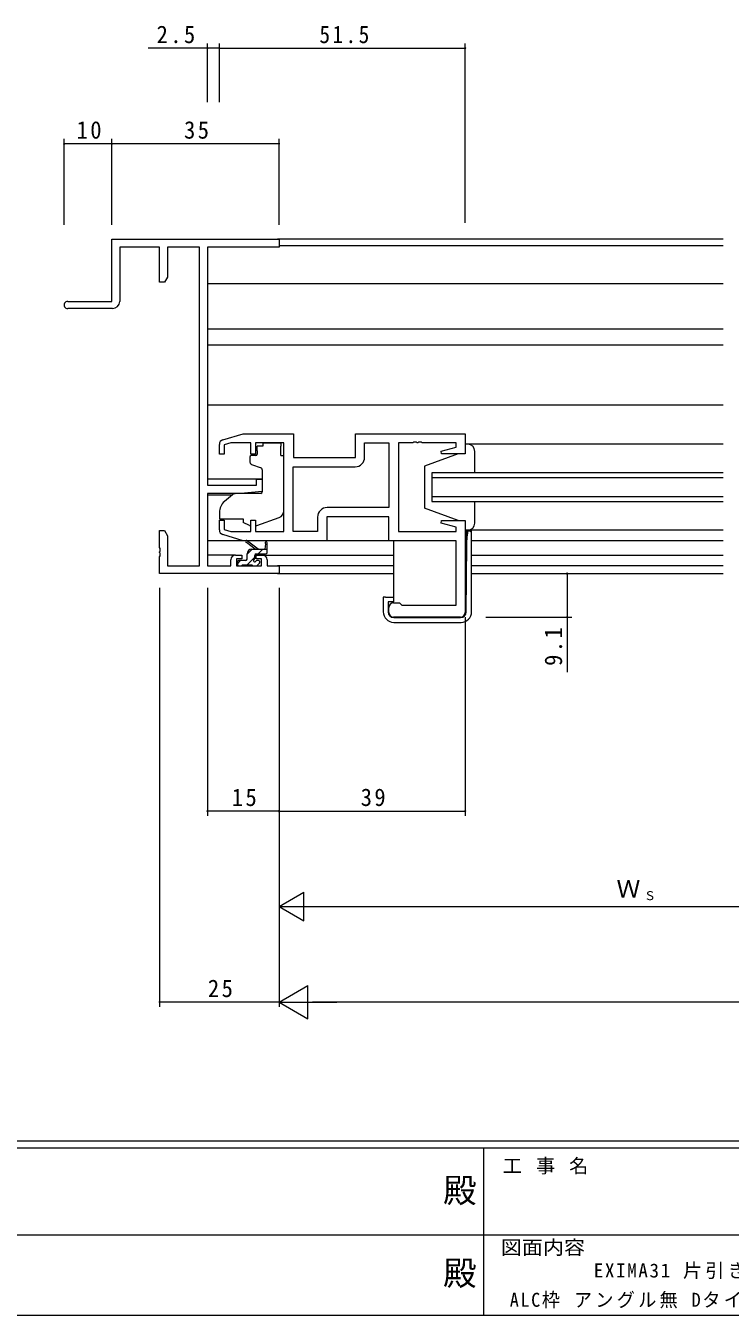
# Model space of a CAD drawing. Units: millimetres on the paper. Extents: x -420 to 373, y -297 to 267.
# Drawn here: x -128.6 to 19, y -297 to -27.1 of the extents above; entities that cross this region are included whole.
import ezdxf
from ezdxf.enums import TextEntityAlignment as Align

# ---------------------------------------------------------------- set-up
doc = ezdxf.new("R2010")
doc.units = ezdxf.units.MM
for name, color, linetype, lineweight in [('0-1_YKK_ZWAK', 7, 'Continuous', 9), ('0-3_YKK_12', 2, 'Continuous', 9), ('0-4_YKK_D', 6, 'Continuous', 9), ('0-6_YKK_13', 4, 'Continuous', 9), ('0-7_YKK_11', 7, 'Continuous', 9)]:
    doc.layers.add(name, color=color, linetype=linetype, lineweight=lineweight)
doc.layers.add('0-2_USER1', color=3, linetype='Continuous')
doc.styles.add('ＭＳ ゴシック', font='')
doc.styles.get('ＭＳ ゴシック').set_extended_font_data('MS Gothic')

msp = doc.modelspace()

# ---------------------------------------------------------------- linework, layer by layer
at = {"layer": '0-1_YKK_ZWAK'}
for p, q in [((352.3, -260.6), (-417.7, -260.6)), ((314.5, -262), (-417.7, -262)), ((-32.7, -262), (-32.7, -297)), ((-160.1, -280.199), (-31.3, -280.199)), ((-31.3, -280.199), (97.5, -280.199)), ((-417.7, -297), (314.5, -297))]:
    msp.add_line(p, q, dxfattribs=at)
at = {"layer": '0-3_YKK_12'}
for p, q in [((17.453, -71.765), (-75.847, -71.765)), ((17.453, -73.165), (-75.547, -73.165)), ((17.453, -81.065), (-90.547, -81.065)), ((17.453, -90.565), (-90.547, -90.565)), ((17.453, -93.965), (-90.547, -93.965)), ((17.453, -106.465), (-90.547, -106.465)), ((17.453, -114.665), (-36.547, -114.665)), ((-43.547, -120.665), (-43.547, -126.665)), ((17.453, -120.665), (-43.547, -120.665)), ((-79.047, -121.965), (-90.547, -121.965)), ((-43.547, -121.665), (17.453, -121.665)), ((-85.424, -125.365), (-90.547, -125.365)), ((17.453, -125.665), (-43.547, -125.665)), ((-43.547, -126.665), (17.453, -126.665)), ((-82.974, -134.865), (-90.547, -134.865)), ((-52.047, -134.865), (-66.047, -134.865)), ((17.453, -132.665), (-36.547, -132.665)), ((17.453, -134.865), (-35.212, -134.865)), ((-84.647, -137.865), (-90.547, -137.865)), ((-79.047, -137.865), (-51.512, -137.865)), ((-51.512, -140.135), (-75.847, -140.135)), ((-35.212, -137.865), (17.453, -137.865)), ((17.453, -140.135), (-35.212, -140.135)), ((-75.847, -141.765), (-51.512, -141.765)), ((-35.212, -141.765), (17.453, -141.765))]:
    msp.add_line(p, q, dxfattribs=at)
at = {"layer": '0-4_YKK_D'}
for p, q in [((-90.547, -43.042), (-90.547, -30.765)), ((-88.047, -43.042), (-88.047, -30.765)), ((-88.047, -43.042), (-88.047, -30.765)), ((-88.047, -31.765), (-36.547, -31.765)), ((-36.547, -68.355), (-36.547, -30.765)), ((-120.547, -68.765), (-120.547, -50.765)), ((-110.547, -68.765), (-110.547, -50.765)), ((-110.547, -68.765), (-110.547, -50.765)), ((-75.547, -68.765), (-75.547, -50.765)), ((-110.547, -51.765), (-120.547, -51.765)), ((-75.547, -51.765), (-110.547, -51.765)), ((-32.212, -141.765), (-14.212, -141.765)), ((-100.547, -144.765), (-100.547, -232.463)), ((-90.547, -144.765), (-90.547, -192.463)), ((-75.547, -144.765), (-75.547, -192.463)), ((-75.547, -144.765), (-75.547, -232.463)), ((-75.547, -144.765), (-75.547, -232.463)), ((-75.547, -144.765), (-75.547, -192.463)), ((-36.547, -150.865), (-36.547, -192.463)), ((-32.212, -150.865), (-14.212, -150.865)), ((-75.547, -191.463), (-90.547, -191.463)), ((-75.547, -191.463), (-36.547, -191.463)), ((-75.547, -194.463), (-75.547, -212.463)), ((-75.547, -211.463), (-70.351, -208.463)), ((-70.351, -214.463), (-70.351, -208.463)), ((-75.547, -211.463), (-70.351, -214.463)), ((-75.547, -211.463), (-65.155, -211.463)), ((-69.547, -211.463), (68.453, -211.463)), ((-75.547, -231.463), (-69.485, -227.963)), ((-69.485, -234.963), (-69.485, -227.963)), ((-75.547, -231.463), (-100.547, -231.463)), ((-75.547, -231.463), (-69.485, -234.963)), ((-75.547, -231.463), (-63.423, -231.463)), ((257.453, -231.463), (-68.547, -231.463))]:
    msp.add_line(p, q, dxfattribs=at)
for points in [[(-88.047, -31.765), (-90.547, -31.765), (-102.946, -31.765)], [(-15.212, -141.765), (-15.212, -150.865), (-15.212, -162.386)]]:
    msp.add_lwpolyline(points, dxfattribs=at)
for centre, start, end in [((-90.547, -31.765), 0, 180), ((-90.547, -31.765), 180, 0), ((-88.047, -31.765), 0, 180), ((-88.047, -31.765), 0, 180), ((-88.047, -31.765), 180, 0), ((-88.047, -31.765), 180, 0), ((-36.547, -31.765), 0, 180), ((-36.547, -31.765), 180, 0), ((-120.547, -51.765), 0, 180), ((-120.547, -51.765), 180, 0), ((-110.547, -51.765), 0, 180), ((-110.547, -51.765), 0, 180), ((-110.547, -51.765), 180, 0), ((-110.547, -51.765), 180, 0), ((-75.547, -51.765), 0, 180), ((-75.547, -51.765), 180, 0), ((-15.212, -141.765), 90, 270), ((-15.212, -141.765), 270, 90), ((-15.212, -150.865), 90, 270), ((-15.212, -150.865), 270, 90), ((-90.547, -191.463), 0, 180), ((-90.547, -191.463), 180, 0), ((-75.547, -191.463), 0, 180), ((-75.547, -191.463), 0, 180), ((-75.547, -191.463), 180, 0), ((-75.547, -191.463), 180, 0), ((-36.547, -191.463), 0, 180), ((-36.547, -191.463), 180, 0), ((-100.547, -231.463), 0, 180), ((-100.547, -231.463), 180, 0)]:
    msp.add_arc(centre, 0.106, start, end, dxfattribs=at)
at = {"layer": '0-6_YKK_13'}
for p, q in [((-80.117, -116.065), (-80.117, -115.065)), ((-78.947, -115.065), (-80.117, -115.065)), ((-80.117, -116.065), (-80.117, -116.765)), ((-78.947, -114.395), (-78.947, -115.065)), ((-78.947, -114.395), (-75.147, -114.395)), ((-75.147, -114.395), (-75.147, -115.065)), ((-75.147, -116.065), (-75.147, -115.065)), ((-75.147, -117.065), (-75.147, -116.065)), ((-36.547, -114.665), (-36.547, -116.665)), ((-36.047, -114.665), (-36.547, -114.665)), ((-81.647, -117.365), (-81.647, -118.415)), ((-80.417, -117.065), (-81.347, -117.065)), ((-75.147, -117.065), (-74.547, -117.065)), ((-74.547, -128.62), (-74.547, -117.065)), ((-38.047, -116.665), (-45.047, -119.265)), ((-36.547, -116.665), (-38.047, -116.665)), ((-34.547, -120.665), (-34.547, -116.165)), ((-81.318, -118.885), (-79.318, -119.613)), ((-79.047, -120.062), (-79.047, -124.668)), ((-45.047, -119.265), (-45.047, -128.065)), ((-85.284, -125.248), (-86.975, -126.667)), ((-79.264, -124.967), (-84.65, -125.014)), ((-34.547, -131.165), (-34.547, -126.665)), ((-88.047, -128.965), (-88.047, -130.265)), ((-38.047, -130.665), (-45.047, -128.065)), ((-88.047, -130.265), (-83.047, -130.265)), ((-83.047, -130.265), (-83.047, -130.565)), ((-83.047, -130.565), (-83.047, -131.062)), ((-81.741, -131.671), (-83.047, -131.062)), ((-80.175, -131.706), (-75.538, -130.031)), ((-38.047, -130.665), (-36.547, -130.665)), ((-36.547, -130.665), (-36.547, -132.665)), ((-79.947, -136.635), (-82.165, -134.952)), ((-51.512, -147.665), (-51.512, -134.865)), ((-40.176, -134.865), (-51.512, -134.865)), ((-39.676, -134.865), (-40.176, -134.865)), ((-36.547, -132.665), (-36.047, -132.665)), ((-36.212, -135.165), (-36.212, -132.665)), ((-36.102, -132.865), (-36.102, -132.665)), ((-36.078, -132.865), (-36.102, -132.865)), ((-35.712, -132.865), (-36.078, -132.865)), ((-35.212, -133.365), (-35.212, -132.665)), ((-35.212, -133.865), (-35.212, -133.365)), ((-35.212, -149.765), (-35.212, -133.865)), ((-80.547, -136.635), (-82.367, -135.234)), ((-81.187, -136.635), (-82.247, -137.695)), ((-82.247, -138.735), (-82.247, -137.635)), ((-81.247, -136.635), (-78.047, -136.635)), ((-80.347, -137.635), (-78.347, -137.635)), ((-78.942, -136.635), (-79.942, -137.635)), ((-78.347, -135.509), (-78.546, -136.635)), ((-78.047, -137.335), (-78.047, -135.336)), ((-36.547, -135.165), (-36.203, -135.165)), ((-36.219, -135.647), (-36.217, -135.437)), ((-36.217, -135.437), (-36.203, -135.165)), ((-83.587, -139.035), (-84.247, -139.695)), ((-84.247, -139.335), (-84.247, -139.835)), ((-82.547, -139.035), (-83.947, -139.035)), ((-83.947, -140.135), (-83.447, -140.135)), ((-83.247, -139.935), (-81.147, -139.935)), ((-80.647, -138.34), (-82.242, -139.935)), ((-80.947, -140.135), (-80.347, -140.135)), ((-80.647, -138.574), (-80.647, -137.935)), ((-79.847, -139.035), (-80.186, -139.035)), ((-80.135, -140.047), (-79.635, -139.547)), ((-53.212, -146.665), (-51.512, -146.665)), ((-51.512, -147.665), (-52.712, -147.665)), ((-52.712, -147.665), (-52.712, -149.765)), ((-51.512, -150.965), (-37.542, -150.965)), ((-51.512, -151.965), (-37.412, -151.965))]:
    msp.add_line(p, q, dxfattribs=at)
for points in [[(-36.342, -149.776), (-36.219, -135.647), (-36.126, -133.865)], [(-36.078, -132.865), (-36.09, -133.158), (-36.126, -133.865)], [(-53.212, -146.665), (-53.712, -146.665), (-53.712, -149.765)]]:
    msp.add_lwpolyline(points, dxfattribs=at)
for centre, radius, start, end in [((-36.047, -116.165), 1.5, 0, 90), ((-81.347, -117.365), 0.3, 90, 180), ((-81.147, -118.415), 0.5, 180, 250), ((-80.417, -116.765), 0.3, 270, 0), ((-79.547, -120.062), 0.5, 0, 70), ((-85.047, -128.965), 3, 130, 180), ((-84.641, -126.014), 1, 90.5, 130), ((-79.347, -124.668), 0.3, 270.5, 0), ((-76.047, -128.62), 1.5, 289.85326, 0), ((-81.318, -130.765), 1, 245, 262.59306), ((-80.515, -130.765), 1, 273.88683, 289.85326), ((-36.047, -131.165), 1.5, 270, 0), ((-82.347, -135.035), 0.2, 24.41711, 264.41711), ((-35.712, -133.365), 0.5, 0, 90), ((-81.247, -137.635), 1, 90, 180), ((-80.347, -137.935), 0.3, 90, 180), ((-78.247, -135.336), 0.2, 0, 239.99998), ((-78.347, -137.335), 0.3, 270, 0), ((-83.947, -139.335), 0.3, 90, 180), ((-83.947, -139.835), 0.3, 180, 270), ((-83.447, -139.935), 0.2, 270, 0), ((-82.547, -138.735), 0.3, 270, 0), ((-80.947, -139.935), 0.2, 180, 270), ((-80.647, -139.035), 0.25, 123.05573, 326.94426), ((-80.947, -138.574), 0.3, 303.05573, 0), ((-80.186, -139.335), 0.3, 90, 146.94426), ((-80.347, -139.835), 0.3, 270, 314.99998), ((-79.847, -139.335), 0.3, 314.99998, 90), ((-51.512, -149.765), 2.2, 180, 270), ((-51.512, -149.765), 1.2, 180, 270), ((-37.542, -149.765), 1.2, 270, 359.5), ((-37.412, -149.765), 2.2, 270, 0)]:
    msp.add_arc(centre, radius, start, end, dxfattribs=at)
at = {"layer": '0-7_YKK_11'}
for p, q in [((-110.417, -86.265), (-119.797, -86.265)), ((-72.617, -132.935), (-72.617, -119.395)), ((-52.547, -149.865), (-52.547, -148.865)), ((-37.547, -150.865), (-51.547, -150.865))]:
    msp.add_line(p, q, dxfattribs=at)
for points in [[(-119.797, -84.765), (-110.547, -84.765), (-110.547, -71.765), (-75.547, -71.765), (-75.547, -73.395), (-90.547, -73.395), (-90.547, -123.265), (-80.247, -123.265), (-80.247, -121.965), (-79.047, -121.965), (-79.047, -124.571), (-83.547, -124.965), (-90.547, -124.965), (-90.547, -140.135), (-85.647, -140.135), (-85.647, -138.865)], [(-92.177, -140.135), (-92.177, -73.395), (-98.917, -73.395), (-98.917, -79.674), (-99.547, -80.765), (-100.547, -80.765), (-100.547, -73.395), (-108.917, -73.395), (-108.917, -84.765)], [(-87.334, -113.751), (-83.047, -112.465), (-72.547, -112.465), (-72.547, -117.465), (-59.547, -117.465), (-59.547, -112.465)], [(-59.547, -112.465), (-36.547, -112.465), (-36.547, -116.665), (-41.508, -116.665), (-41.576, -116.143), (-38.477, -115.312), (-38.477, -114.395), (-45.589, -114.395), (-45.772, -114.275), (-46.322, -114.275), (-46.505, -114.395), (-46.589, -114.395), (-46.772, -114.275), (-47.322, -114.275), (-47.505, -114.395), (-50.547, -114.395), (-50.547, -132.935), (-38.477, -132.935), (-38.477, -132.018), (-41.576, -131.187), (-41.508, -130.665), (-36.547, -130.665), (-36.547, -149.865)], [(-88.047, -132.621), (-88.047, -130.565), (-87.047, -130.565), (-87.047, -132.517), (-85.652, -132.935), (-81.447, -132.935), (-81.447, -130.565), (-80.447, -130.565), (-80.447, -132.935), (-74.547, -132.935), (-74.547, -114.395), (-80.447, -114.395), (-80.447, -116.765), (-81.447, -116.765), (-81.447, -114.395), (-85.652, -114.395), (-87.047, -114.814), (-87.047, -116.765), (-88.047, -116.765), (-88.047, -114.709)], [(-57.617, -117.395), (-57.617, -114.395), (-52.547, -114.395), (-52.547, -127.935), (-65.477, -127.935)], [(-72.617, -132.935), (-72.617, -119.395), (-59.617, -119.395)], [(-51.547, -147.865), (-50.347, -147.865), (-50.047, -148.165), (-49.847, -148.365), (-38.477, -148.365), (-38.477, -134.865), (-52.547, -134.865), (-52.547, -129.865), (-65.547, -129.865), (-65.547, -134.865), (-83.047, -134.865), (-87.334, -133.579)], [(-67.477, -129.935), (-67.477, -132.935), (-72.617, -132.935)], [(-78.047, -138.865), (-78.047, -140.135), (-75.547, -140.135), (-75.547, -141.765), (-100.547, -141.765), (-100.547, -138.223), (-100.427, -138.04), (-100.427, -137.49), (-100.547, -137.307), (-100.547, -137.223), (-100.427, -137.04), (-100.427, -136.49), (-100.547, -136.307), (-100.547, -132.765), (-99.547, -132.765), (-98.917, -133.856), (-98.917, -140.135), (-92.177, -140.135)], [(-84.647, -137.865), (-83.347, -137.865), (-83.347, -138.665), (-84.447, -138.665), (-84.447, -140.135), (-79.247, -140.135), (-79.247, -138.665), (-80.347, -138.665), (-80.347, -137.865), (-79.047, -137.865)]]:
    msp.add_lwpolyline(points, dxfattribs=at)
for centre, radius, start, end in [((-119.797, -85.515), 0.75, 89.99998, 270), ((-110.417, -84.765), 1.5, 270, 359.99998), ((-87.047, -114.709), 1, 106.69925, 180.00003), ((-59.617, -117.395), 2, 270, 359.99998), ((-65.477, -129.935), 2, 90, 179.99998), ((-87.047, -132.621), 1, 179.99995, 253.30074), ((-84.647, -138.865), 1, 90, 179.99998), ((-79.047, -138.865), 1, 0, 89.99998), ((-51.547, -148.865), 1, 90, 179.99998), ((-51.547, -149.865), 1, 180, 269.99998), ((-37.547, -149.865), 1, 270, 359.99998)]:
    msp.add_arc(centre, radius, start, end, dxfattribs=at)

# ---------------------------------------------------------------- texts
at = {"layer": '0-1_YKK_ZWAK', "color": 2, "style": 'ＭＳ ゴシック'}
for p in [(-41.182, -274.956), (-41.182, -292.278)]:
    msp.add_text('殿', height=5.132, dxfattribs=at).set_placement(p, align=Align.BOTTOM_LEFT)
at = {"layer": '0-1_YKK_ZWAK', "style": 'ＭＳ ゴシック', "width": 1.1}
msp.add_text('図面内容', height=2.933, dxfattribs=at).set_placement((-29.083, -285.148), align=Align.BOTTOM_LEFT)
at = {"layer": '0-1_YKK_ZWAK', "insert": (-28.688, -267.533), "char_height": 2.933, "attachment_point": 7, "style": 'ＭＳ ゴシック'}
msp.add_mtext('\\T1.16;工\\~事\\~名', dxfattribs=at)
at = {"layer": '0-2_USER1', "color": 7, "char_height": 2.933, "attachment_point": 7, "style": 'ＭＳ ゴシック'}
for s, insert in [('\\T1.17;EXIMA31\\~片引き窓【内動タイプ】T-1仕様\\~', (-9.627, -289.449)), ('\\T1.18;\\W0.95;ALC枠\\~アングル無\\~Dタイプ／14（FIX部18）mm溝幅\\~', (-27.215, -295.625))]:
    msp.add_mtext(s, dxfattribs=dict(at, insert=insert))
at = {"layer": '0-4_YKK_D', "color": 3, "style": 'ＭＳ ゴシック'}
msp.add_text('Ｗ', height=3.666, dxfattribs=at).set_placement((-4.867, -210.663), align=Align.BOTTOM_LEFT)
at = {"layer": '0-4_YKK_D', "color": 4, "style": 'ＭＳ ゴシック'}
msp.add_text('Ｓ', height=1.833, dxfattribs=at).set_placement((0.893, -210.663), align=Align.BOTTOM_LEFT)
at = {"layer": '0-4_YKK_D', "color": 3, "char_height": 3.666, "attachment_point": 7, "style": 'ＭＳ ゴシック'}
for s, insert in [('\\T1.21;\\W0.95;2.5', (-101.196, -30.765)), ('\\T1.22;\\W0.9;51.5', (-67.097, -30.765)), ('\\T1.21;\\W0.95;10', (-117.947, -50.765)), ('\\T1.21;\\W0.95;35', (-95.447, -50.765)), ('\\T1.21;\\W0.95;15', (-85.447, -190.463)), ('\\T1.21;\\W0.95;39', (-58.447, -190.463)), ('\\T1.21;\\W0.95;25', (-90.447, -230.463))]:
    msp.add_mtext(s, dxfattribs=dict(at, insert=insert))
at = {"layer": '0-4_YKK_D', "color": 3, "insert": (-16.212, -161.076), "char_height": 3.666, "attachment_point": 7, "rotation": 90, "style": 'ＭＳ ゴシック'}
msp.add_mtext('\\T1.21;\\W0.95;9.1', dxfattribs=at)

doc.saveas('drawing.dxf')
